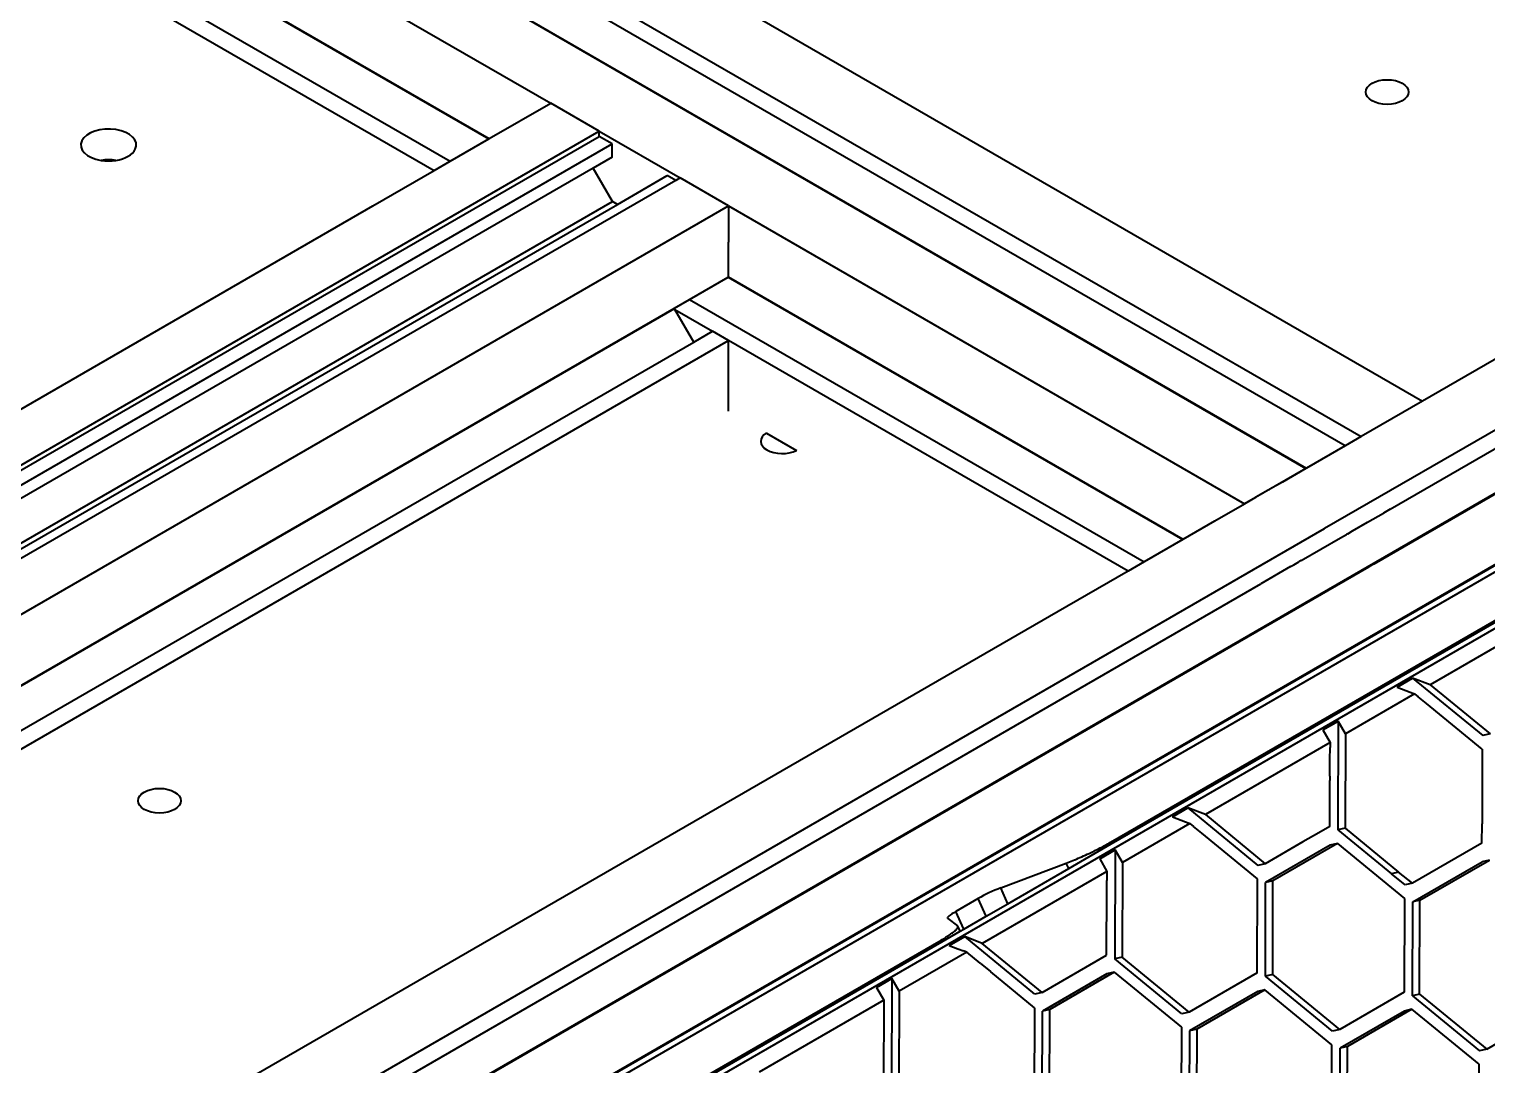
# Model space of a CAD drawing. Header units: millimetres. Extents: x 15 to 415, y 5 to 292.
# Drawn here: x 325.71 to 340.19, y 72.58 to 82.87 of the extents above; entities that cross this region are included whole.
import ezdxf

# ---------------------------------------------------------------- set-up
doc = ezdxf.new("R2010")
doc.units = ezdxf.units.MM
doc.layers.add('Geometries', color=7, linetype='Continuous')

msp = doc.modelspace()

# ---------------------------------------------------------------- linework, layer by layer
at = {"layer": 'Geometries', "linetype": 'Continuous', "lineweight": 40}
for p, q in [((309.707, 96.4083), (339.5513, 79.1776)), ((309.9289, 95.5759), (338.9414, 78.8255)), ((338.7829, 78.7333), (309.9868, 95.3587)), ((310.1267, 94.8341), (338.3986, 78.5114)), ((310.1284, 94.8279), (338.3934, 78.5091)), ((310.3504, 93.9955), (330.8898, 82.1371)), ((310.5724, 93.1632), (330.28, 81.785)), ((310.574, 93.157), (330.2754, 81.7823)), ((310.7139, 92.6324), (329.891, 81.5604)), ((310.7718, 92.4152), (329.7319, 81.4686)), ((331.2557, 71.7134), (350.3635, 82.7453)), ((336.4523, 74.7931), (350.1655, 82.7104)), ((336.4595, 74.7772), (350.185, 82.7017)), ((348.7749, 82.3889), (329.7306, 71.3936)), ((330.28, 81.785), (330.8898, 82.1371)), ((331.3716, 81.859), (330.8898, 82.1371)), ((331.3716, 81.859), (330.8898, 82.1371)), ((317.2294, 73.694), (331.3716, 81.859)), ((331.3716, 81.859), (332.1759, 81.3946)), ((331.3716, 81.8079), (331.3716, 81.859)), ((345.4651, 81.887), (338.5772, 77.9103)), ((317.2736, 73.6685), (331.3716, 81.8079)), ((317.4018, 73.5945), (331.4997, 81.7339)), ((329.891, 81.5604), (330.2754, 81.7823)), ((330.2754, 81.7823), (330.28, 81.785)), ((331.4997, 81.7339), (331.3716, 81.8079)), ((331.4997, 81.6013), (331.4997, 81.7339)), ((329.7319, 81.4686), (329.891, 81.5604)), ((331.4997, 81.6013), (331.3118, 81.4928)), ((331.3118, 81.4928), (317.5167, 73.5281)), ((329.1221, 81.1165), (329.7319, 81.4686)), ((331.504, 81.1599), (331.3118, 81.4928)), ((331.5527, 81.1318), (332.0477, 81.4175)), ((332.1317, 81.3691), (332.0477, 81.4175)), ((332.1759, 81.3946), (332.1317, 81.3691)), ((332.6576, 81.1165), (332.1759, 81.3946)), ((332.6576, 81.1165), (332.1759, 81.3946)), ((345.4694, 81.262), (317.9787, 65.3903)), ((332.1317, 81.3691), (318.0338, 73.2296)), ((316.7477, 73.9721), (329.1221, 81.1165)), ((317.901, 73.3062), (331.504, 81.1599)), ((317.9498, 73.2781), (331.5527, 81.1318)), ((346.623, 81.2185), (318.3387, 64.8886)), ((318.5155, 72.9515), (332.6576, 81.1165)), ((329.5372, 71.3489), (346.623, 81.2133)), ((331.5527, 81.1318), (331.504, 81.1599)), ((332.6576, 81.1165), (337.7836, 78.157)), ((332.6576, 81.1165), (332.6576, 80.8613)), ((343.0903, 81.2202), (339.5513, 79.177)), ((332.6576, 80.8613), (332.6576, 80.7556)), ((332.6576, 80.4122), (332.6576, 80.7556)), ((332.2687, 80.1877), (332.6531, 80.4096)), ((332.6531, 80.4096), (332.6576, 80.4122)), ((332.6531, 80.4096), (337.1697, 77.8019)), ((332.6576, 80.4122), (337.1743, 77.8045)), ((319.1253, 72.5994), (332.1184, 80.1009)), ((319.1299, 72.5968), (332.1184, 80.0957)), ((332.1184, 80.1009), (332.2687, 80.1877)), ((332.1184, 80.0957), (332.1184, 80.1009)), ((332.1227, 80.0883), (332.1184, 80.0957)), ((332.1227, 80.0883), (332.4985, 79.8713)), ((332.3106, 79.7628), (332.1227, 80.0883)), ((332.2687, 80.1877), (336.7853, 77.58)), ((339.0696, 77.5618), (343.2561, 79.9789)), ((332.3106, 79.7628), (332.4985, 79.8713)), ((332.6576, 79.7795), (332.4985, 79.8713)), ((332.6576, 79.7795), (332.4985, 79.8713)), ((319.5143, 72.3748), (332.3106, 79.7628)), ((319.6734, 72.283), (332.6576, 79.7795)), ((336.6262, 77.4882), (332.6576, 79.7795)), ((332.6576, 79.0787), (332.6576, 79.7795)), ((339.2287, 78.1027), (341.6416, 79.4958)), ((339.5513, 79.1776), (338.9414, 78.8255)), ((339.5513, 79.177), (338.9414, 78.8248)), ((339.5513, 79.177), (339.5513, 79.1776)), ((333.0335, 78.8582), (333.3307, 78.6866)), ((338.9414, 78.8248), (338.7829, 78.7333)), ((338.9414, 78.8255), (338.9414, 78.8248)), ((338.7829, 78.7333), (338.3986, 78.5114)), ((338.3934, 78.5091), (337.7836, 78.157)), ((338.3934, 78.5084), (338.1588, 78.373)), ((338.3986, 78.5114), (338.3934, 78.5084)), ((338.3934, 78.5084), (338.3934, 78.5091)), ((338.1588, 78.373), (338.035, 78.3015)), ((337.7836, 78.1563), (337.896, 78.2213)), ((338.019, 78.2922), (337.896, 78.2213)), ((338.0272, 78.297), (338.019, 78.2922)), ((338.0272, 78.297), (338.035, 78.3015)), ((337.4892, 77.9864), (337.7814, 78.1551)), ((337.7836, 78.1563), (337.7814, 78.1551)), ((337.7836, 78.1563), (337.7836, 78.157)), ((339.0039, 77.973), (339.163, 78.0648)), ((339.2287, 78.1027), (339.163, 78.0648)), ((337.1743, 77.8045), (337.4892, 77.9864)), ((338.8565, 77.8879), (339.0039, 77.973)), ((322.6673, 68.7247), (338.5772, 77.9103)), ((337.1697, 77.8019), (336.7853, 77.58)), ((337.1743, 77.8045), (337.1697, 77.8019)), ((338.3445, 77.5922), (338.7378, 77.8194)), ((338.7378, 77.8194), (338.7962, 77.853)), ((338.808, 77.8598), (338.7962, 77.853)), ((338.808, 77.8598), (338.8565, 77.8879)), ((323.1597, 68.3762), (339.017, 77.5315)), ((336.6262, 77.4882), (336.0164, 77.136)), ((336.7853, 77.58), (336.6262, 77.4882)), ((338.2407, 77.5323), (337.9432, 77.3606)), ((338.2407, 77.5323), (338.2728, 77.5509)), ((338.2728, 77.5509), (338.3227, 77.5797)), ((338.3227, 77.5797), (338.3262, 77.5817)), ((338.3445, 77.5922), (338.3262, 77.5817)), ((339.0686, 77.5613), (339.017, 77.5315)), ((339.0686, 77.5613), (339.0696, 77.5618)), ((323.094, 68.7874), (337.9432, 77.3606)), ((336.0164, 77.136), (323.6414, 69.9914)), ((340.8643, 77.0724), (339.6256, 76.3572)), ((339.2981, 76.3353), (339.4513, 76.4238)), ((339.2981, 76.3353), (339.4724, 76.2687)), ((339.4513, 76.4238), (340.1493, 75.8531)), ((339.6256, 76.3572), (339.4513, 76.4238)), ((339.6256, 76.3572), (340.2217, 75.8699)), ((339.4724, 76.2687), (338.7858, 75.8724)), ((339.4724, 76.2687), (339.5079, 76.2397)), ((339.5915, 76.1714), (339.5079, 76.2397)), ((340.1449, 75.7189), (339.5915, 76.1714)), ((338.5607, 75.9096), (338.7139, 75.9981)), ((338.5607, 75.9096), (338.6326, 75.7839)), ((338.7139, 75.9981), (338.7101, 74.9156)), ((338.7858, 75.8724), (338.7139, 75.9981)), ((338.6326, 75.7839), (337.3938, 75.0687)), ((338.6326, 75.7839), (338.6324, 75.7342)), ((338.7858, 75.8724), (338.7825, 74.9323)), ((340.2217, 75.8699), (340.1493, 75.8531)), ((338.6314, 75.4513), (338.632, 75.6174)), ((338.632, 75.6174), (338.6324, 75.7342)), ((340.1449, 75.7189), (340.1422, 74.976)), ((338.6308, 75.2672), (338.6312, 75.4054)), ((338.6314, 75.4513), (338.6312, 75.4058)), ((338.6312, 75.4054), (338.6312, 75.4058)), ((338.6299, 75.0352), (338.6308, 75.2672)), ((337.0668, 75.0471), (337.2198, 75.1354)), ((337.0668, 75.0471), (337.2408, 74.9804)), ((337.2198, 75.1354), (337.916, 74.5638)), ((337.3938, 75.0687), (337.2198, 75.1354)), ((337.3938, 75.0687), (337.9884, 74.5805)), ((338.6296, 74.9507), (338.6299, 75.0352)), ((337.2408, 74.9804), (336.569, 74.5925)), ((337.2408, 74.9804), (337.2763, 74.9512)), ((337.3596, 74.8828), (337.2763, 74.9512)), ((337.9116, 74.4295), (337.3596, 74.8828)), ((338.522, 74.8886), (338.3621, 74.7962)), ((338.6296, 74.9507), (338.522, 74.8886)), ((338.7825, 74.9323), (338.7101, 74.9156)), ((338.7101, 74.9156), (339.2415, 74.4811)), ((338.7825, 74.9323), (339.3139, 74.4978)), ((340.1411, 74.7857), (340.1422, 74.976)), ((336.0365, 74.533), (336.4595, 74.7772)), ((336.4595, 74.7772), (336.4523, 74.7931)), ((338.3621, 74.7962), (337.9884, 74.5805)), ((338.6333, 74.7646), (337.9921, 74.3944)), ((338.7057, 74.7814), (338.0645, 74.4112)), ((338.7057, 74.7814), (338.6333, 74.7646)), ((338.7057, 74.7814), (339.3731, 74.2357)), ((340.1411, 74.7857), (339.4504, 74.3869)), ((335.3605, 74.3398), (336.0123, 74.587)), ((336.0365, 74.533), (336.0123, 74.587)), ((336.3439, 74.6297), (336.4971, 74.7182)), ((336.3439, 74.6297), (336.4158, 74.504)), ((336.4971, 74.7182), (336.4933, 73.6357)), ((336.569, 74.5925), (336.4971, 74.7182)), ((336.569, 74.5925), (336.5657, 73.6525)), ((339.4536, 74.2006), (340.1452, 74.5999)), ((339.526, 74.2173), (340.2176, 74.6166)), ((340.2176, 74.6166), (340.1452, 74.5999)), ((336.4158, 74.504), (335.1771, 73.7889)), ((335.4308, 74.1833), (336.0365, 74.533)), ((336.4158, 74.504), (336.4155, 74.415)), ((337.9884, 74.5805), (337.916, 74.5638)), ((339.3139, 74.4978), (339.2415, 74.4811)), ((339.378, 74.3702), (339.2415, 74.4811)), ((339.4504, 74.3869), (339.3139, 74.4978)), ((335.4308, 74.1833), (335.3605, 74.3398)), ((336.4128, 73.6708), (336.4152, 74.3375)), ((336.4152, 74.3375), (336.4155, 74.415)), ((337.91, 73.4975), (337.9116, 74.4295)), ((337.9904, 73.4625), (337.9921, 74.3944)), ((338.0645, 74.4112), (337.9921, 74.3944)), ((338.0628, 73.4792), (338.0645, 74.4112)), ((339.4504, 74.3869), (339.378, 74.3702)), ((335.138, 74.2355), (334.9156, 74.107)), ((335.2169, 74.0598), (335.138, 74.2355)), ((335.2169, 74.0598), (335.4308, 74.1833)), ((339.3731, 74.2357), (339.3698, 73.3027)), ((339.4503, 73.2676), (339.4536, 74.2006)), ((339.526, 74.2173), (339.4536, 74.2006)), ((339.5227, 73.2844), (339.526, 74.2173)), ((334.8337, 74.0353), (334.9307, 73.963)), ((334.9945, 73.9314), (334.9156, 74.107)), ((334.9945, 73.9314), (335.2169, 74.0598)), ((334.7751, 73.8048), (334.9565, 73.9095)), ((334.9565, 73.9095), (334.9345, 73.9586)), ((334.9565, 73.9095), (334.9945, 73.9314)), ((331.1158, 71.6921), (334.7751, 73.8048)), ((331.1212, 71.7152), (334.768, 73.8206)), ((334.7751, 73.8048), (334.768, 73.8206)), ((334.85, 73.7672), (335.003, 73.8556)), ((334.85, 73.7672), (334.9357, 73.7344)), ((334.9357, 73.7344), (334.9899, 73.7136)), ((335.6992, 73.2839), (335.003, 73.8556)), ((335.1771, 73.7889), (335.003, 73.8556)), ((335.7716, 73.3006), (335.1771, 73.7889)), ((335.024, 73.7005), (334.3523, 73.3127)), ((335.024, 73.7005), (334.9899, 73.7136)), ((335.1552, 73.5928), (335.024, 73.7005)), ((335.1552, 73.5928), (335.2579, 73.5084)), ((335.7716, 73.3006), (336.4128, 73.6708)), ((336.5657, 73.6525), (336.4933, 73.6357)), ((337.1608, 73.09), (336.4933, 73.6357)), ((337.2332, 73.1068), (336.5657, 73.6525)), ((334.1271, 73.3499), (334.2804, 73.4383)), ((334.2804, 73.4383), (334.2765, 72.3559)), ((334.3523, 73.3127), (334.2804, 73.4383)), ((335.2614, 73.5056), (335.2579, 73.5084)), ((335.6948, 73.1497), (335.2614, 73.5056)), ((336.4165, 73.4848), (335.7753, 73.1146)), ((336.4889, 73.5015), (335.8477, 73.1313)), ((336.4889, 73.5015), (336.4165, 73.4848)), ((336.4889, 73.5015), (337.1564, 72.9558)), ((337.91, 73.4975), (337.2332, 73.1068)), ((338.0628, 73.4792), (337.9904, 73.4625)), ((338.6562, 72.9158), (337.9904, 73.4625)), ((338.7286, 72.9325), (338.0628, 73.4792)), ((334.1271, 73.3499), (334.199, 73.2242)), ((334.3523, 73.3127), (334.3489, 72.3726)), ((335.7716, 73.3006), (335.6992, 73.2839)), ((337.9136, 73.3115), (337.2368, 72.9207)), ((337.9861, 73.3282), (337.3092, 72.9375)), ((337.9861, 73.3282), (337.9136, 73.3115)), ((338.6518, 72.7816), (337.9861, 73.3282)), ((339.3698, 73.3027), (338.7286, 72.9325)), ((339.5227, 73.2844), (339.4503, 73.2676)), ((339.5227, 73.2844), (340.1901, 72.7387)), ((334.199, 73.2242), (332.9603, 72.509)), ((334.199, 73.2242), (334.1961, 72.391)), ((335.6948, 73.1497), (335.6932, 72.2177)), ((339.4503, 73.2676), (340.1177, 72.7219)), ((340.1901, 72.7387), (340.8817, 73.138)), ((335.7737, 72.1826), (335.7753, 73.1146)), ((335.8477, 73.1313), (335.7753, 73.1146)), ((335.8461, 72.1993), (335.8477, 73.1313)), ((337.2332, 73.1068), (337.1608, 73.09)), ((339.3735, 73.1167), (338.7322, 72.7465)), ((339.4459, 73.1334), (338.8047, 72.7632)), ((339.4459, 73.1334), (339.3735, 73.1167)), ((340.1133, 72.5877), (339.4459, 73.1334)), ((337.1564, 72.9558), (337.153, 72.0229)), ((337.2368, 72.9207), (337.2335, 71.9878)), ((337.3092, 72.9375), (337.2368, 72.9207)), ((337.3092, 72.9375), (337.3059, 72.0045)), ((338.7286, 72.9325), (338.6562, 72.9158)), ((338.6502, 71.8496), (338.6518, 72.7816)), ((338.7306, 71.8145), (338.7322, 72.7465)), ((338.8047, 72.7632), (338.7322, 72.7465)), ((338.803, 71.8312), (338.8047, 72.7632)), ((340.1901, 72.7387), (340.1177, 72.7219)), ((340.11, 71.6548), (340.1133, 72.5877))]:
    msp.add_line(p, q, dxfattribs=at)
at = {"layer": 'Geometries', "linetype": 'Continuous', "lineweight": 40, "flags": 128}
for points in [[(336.1657, 74.65), (336.1831, 74.6577), (336.2019, 74.6662), (336.2207, 74.6747), (336.2393, 74.6834), (336.2578, 74.6921), (336.2729, 74.6993), (336.2879, 74.7066), (336.3028, 74.7138), (336.3175, 74.7211), (336.332, 74.7284), (336.348, 74.7365), (336.3637, 74.7446), (336.3791, 74.7527), (336.3942, 74.7608), (336.4093, 74.769), (336.424, 74.7771), (336.4384, 74.7852), (336.4523, 74.7931)], [(336.0123, 74.587), (336.0285, 74.5932), (336.0449, 74.5996), (336.0614, 74.6062), (336.0781, 74.6129), (336.0949, 74.6198), (336.0958, 74.6201)], [(336.0958, 74.6201), (336.1125, 74.6271), (336.1301, 74.6345), (336.1477, 74.6421), (336.1654, 74.6499), (336.1657, 74.65)], [(334.768, 73.8206), (334.7802, 73.8278), (334.7922, 73.8349), (334.8039, 73.842), (334.8153, 73.849), (334.8263, 73.8559), (334.8369, 73.8628), (334.8471, 73.8695), (334.8568, 73.8761), (334.8661, 73.8826), (334.8748, 73.8889), (334.883, 73.895), (334.8907, 73.901), (334.8978, 73.9067), (334.9043, 73.9123), (334.9102, 73.9176), (334.9155, 73.9227), (334.9202, 73.9275), (334.9242, 73.9321), (334.9277, 73.9365), (334.9304, 73.9405), (334.9326, 73.9443), (334.9342, 73.9478), (334.9351, 73.9511), (334.9354, 73.954), (334.9351, 73.9567), (334.9345, 73.9586)], [(334.9345, 73.9586), (334.9342, 73.9591), (334.9328, 73.9612), (334.9307, 73.963)]]:
    msp.add_lwpolyline(points, dxfattribs=at)
at = {"layer": 'Geometries', "linetype": 'Continuous', "lineweight": 40}
for centre in [(339.1997, 82.2483), (327.0021, 75.206)]:
    msp.add_ellipse(centre, major_axis=(-0.2125, 0), ratio=0.5773503, dxfattribs=at)
for centre, major_axis, ratio, start_param, end_param in [((326.497, 81.722), (-0.275, 0), 0.5773503, 2.8733439, 7.5857328), ((326.497, 81.722), (-0.275, 0), 0.5773503, 1.8390451, 2.8733439), ((326.497, 81.4158), (-0.275, 0), 0.5773503, 4.4441402, 4.9806378), ((326.497, 81.722), (-0.275, 0), 0.5773503, 1.3025475, 1.8390451), ((333.1893, 78.7782), (-0.2125, 0), 0.5773503, 5.5352309, 8.5821142), ((333.1893, 78.7782), (-0.2125, 0), 0.5773503, 2.2989289, 2.3187507), ((335.2845, 74.2695), (-0.2303, -0.1035), 0.1417555, 4.3134413, 5.336799), ((335.0621, 74.141), (-0.2303, -0.1035), 0.1417555, 5.3367997, 6.3620146)]:
    msp.add_ellipse(centre, major_axis=major_axis, ratio=ratio, start_param=start_param, end_param=end_param, dxfattribs=at)

doc.saveas('drawing.dxf')
